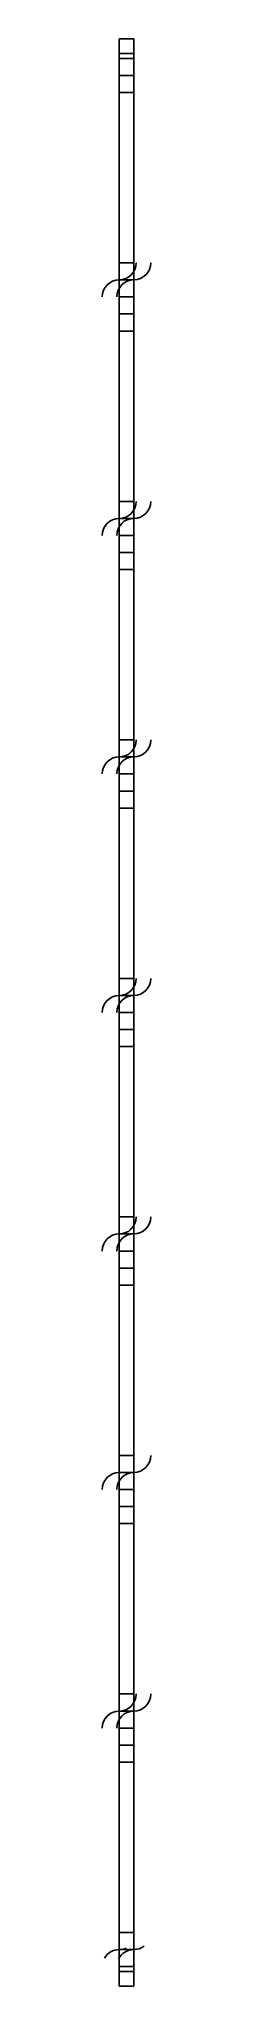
# Model space of a CAD drawing. Header units: millimetres. Extents: x -3 to 6, y -3 to 397.
import ezdxf

# ---------------------------------------------------------------- set-up
doc = ezdxf.new("R2010")
doc.units = ezdxf.units.MM
doc.layers.add('LinearPattern', color=7, linetype='CONTINUOUS')

msp = doc.modelspace()

# ---------------------------------------------------------------- linework, layer by layer
at = {"layer": 'LinearPattern'}
for p, q in [((0, 394), (0, 397)), ((0, 397), (0, 397, -10)), ((0, 397, -10), (0, 394, -10)), ((0, 397, -10), (3, 397, -10)), ((0, 397, -10), (0, 394, -10)), ((0, 397), (3, 397)), ((0, 394), (0, 397)), ((0, 397), (3, 397)), ((0, 397, -10), (3, 397, -10)), ((0, 397), (0, 397, -10)), ((3, 394), (3, 397)), ((3, 397), (3, 397, -10)), ((3, 397, -10), (3, 394, -10)), ((3, 397, -10), (3, 394, -10)), ((3, 394), (3, 397)), ((3, 397), (3, 397, -10)), ((0, 394, -17.5), (3, 394, -17.5)), ((0, 0, -17.5), (0, 394, -17.5)), ((0, 394, -10), (3, 394, -10)), ((0, 394, -17.5), (3, 394, -17.5)), ((0, 394, -10), (0, 394, -17.5)), ((0, 393, 7.5), (0, 394, 7.5)), ((0, 394, 7.5), (0, 394)), ((0, 394, -10), (0, 394, -17.5)), ((0, 0, -17.5), (0, 394, -17.5)), ((0, 394, -10), (3, 394, -10)), ((0, 393, 7.5), (0, 394, 7.5)), ((0, 394, 7.5), (3, 394, 7.5)), ((0, 394, 7.5), (3, 394, 7.5)), ((0, 394), (3, 394)), ((0, 394, 7.5), (0, 394)), ((0, 394), (3, 394)), ((3, 393, 7.5), (0, 393, 7.5)), ((3, 393, 7.5), (0, 393, 7.5)), ((3, 0, -17.5), (3, 394, -17.5)), ((3, 394, -10), (3, 394, -17.5)), ((3, 393, 7.5), (3, 394, 7.5)), ((3, 394, 7.5), (3, 394)), ((3, 394, -10), (3, 394, -17.5)), ((3, 0, -17.5), (3, 394, -17.5)), ((3, 393, 7.5), (3, 394, 7.5)), ((3, 394, 7.5), (3, 394)), ((3, 389.5, 4), (0, 389.5, 4)), ((3, 389.5, 4), (0, 389.5, 4)), ((0, 386, 0.5), (0, 351, 0.5)), ((3, 386, 0.5), (0, 386, 0.5)), ((0, 386, 0.5), (0, 351, 0.5)), ((3, 386, 0.5), (0, 386, 0.5)), ((3, 351, 0.5), (3, 386, 0.5)), ((3, 351, 0.5), (3, 386, 0.5)), ((3, 351, 0.5), (0, 351, 0.5)), ((3, 351, 0.5), (0, 351, 0.5)), ((3, 347.5, 4), (0, 347.5, 4)), ((3, 347.5, 4), (0, 347.5, 4)), ((3, 344, 7.5), (0, 344, 7.5)), ((3, 344, 7.5), (0, 344, 7.5)), ((3, 340.5, 4), (0, 340.5, 4)), ((3, 340.5, 4), (0, 340.5, 4)), ((0, 337, 0.5), (0, 302, 0.5)), ((3, 337, 0.5), (0, 337, 0.5)), ((0, 337, 0.5), (0, 302, 0.5)), ((3, 337, 0.5), (0, 337, 0.5)), ((3, 302, 0.5), (3, 337, 0.5)), ((3, 302, 0.5), (3, 337, 0.5)), ((3, 302, 0.5), (0, 302, 0.5)), ((3, 302, 0.5), (0, 302, 0.5)), ((3, 298.5, 4), (0, 298.5, 4)), ((3, 298.5, 4), (0, 298.5, 4)), ((3, 295, 7.5), (0, 295, 7.5)), ((3, 295, 7.5), (0, 295, 7.5)), ((3, 291.5, 4), (0, 291.5, 4)), ((3, 291.5, 4), (0, 291.5, 4)), ((0, 288, 0.5), (0, 253, 0.5)), ((3, 288, 0.5), (0, 288, 0.5)), ((0, 288, 0.5), (0, 253, 0.5)), ((3, 288, 0.5), (0, 288, 0.5)), ((3, 253, 0.5), (3, 288, 0.5)), ((3, 253, 0.5), (3, 288, 0.5)), ((3, 253, 0.5), (0, 253, 0.5)), ((3, 253, 0.5), (0, 253, 0.5)), ((3, 249.5, 4), (0, 249.5, 4)), ((3, 249.5, 4), (0, 249.5, 4)), ((3, 246, 7.5), (0, 246, 7.5)), ((3, 246, 7.5), (0, 246, 7.5)), ((3, 242.5, 4), (0, 242.5, 4)), ((3, 242.5, 4), (0, 242.5, 4)), ((0, 239, 0.5), (0, 204, 0.5)), ((3, 239, 0.5), (0, 239, 0.5)), ((0, 239, 0.5), (0, 204, 0.5)), ((3, 239, 0.5), (0, 239, 0.5)), ((3, 204, 0.5), (3, 239, 0.5)), ((3, 204, 0.5), (3, 239, 0.5)), ((3, 204, 0.5), (0, 204, 0.5)), ((3, 204, 0.5), (0, 204, 0.5)), ((3, 200.5, 4), (0, 200.5, 4)), ((3, 200.5, 4), (0, 200.5, 4)), ((3, 197, 7.5), (0, 197, 7.5)), ((3, 197, 7.5), (0, 197, 7.5)), ((3, 193.5, 4), (0, 193.5, 4)), ((3, 193.5, 4), (0, 193.5, 4)), ((0, 190, 0.5), (0, 155, 0.5)), ((3, 190, 0.5), (0, 190, 0.5)), ((0, 190, 0.5), (0, 155, 0.5)), ((3, 190, 0.5), (0, 190, 0.5)), ((3, 155, 0.5), (3, 190, 0.5)), ((3, 155, 0.5), (3, 190, 0.5)), ((3, 155, 0.5), (0, 155, 0.5)), ((3, 155, 0.5), (0, 155, 0.5)), ((3, 151.5, 4), (0, 151.5, 4)), ((3, 151.5, 4), (0, 151.5, 4)), ((3, 148, 7.5), (0, 148, 7.5)), ((3, 148, 7.5), (0, 148, 7.5)), ((3, 144.5, 4), (0, 144.5, 4)), ((3, 144.5, 4), (0, 144.5, 4)), ((0, 141, 0.5), (0, 106, 0.5)), ((3, 141, 0.5), (0, 141, 0.5)), ((0, 141, 0.5), (0, 106, 0.5)), ((3, 141, 0.5), (0, 141, 0.5)), ((3, 106, 0.5), (3, 141, 0.5)), ((3, 106, 0.5), (3, 141, 0.5)), ((3, 106, 0.5), (0, 106, 0.5)), ((3, 106, 0.5), (0, 106, 0.5)), ((3, 102.5, 4), (0, 102.5, 4)), ((3, 102.5, 4), (0, 102.5, 4)), ((3, 99, 7.5), (0, 99, 7.5)), ((3, 99, 7.5), (0, 99, 7.5)), ((3, 95.5, 4), (0, 95.5, 4)), ((3, 95.5, 4), (0, 95.5, 4)), ((0, 92, 0.5), (0, 57, 0.5)), ((3, 92, 0.5), (0, 92, 0.5)), ((0, 92, 0.5), (0, 57, 0.5)), ((3, 92, 0.5), (0, 92, 0.5)), ((3, 57, 0.5), (3, 92, 0.5)), ((3, 57, 0.5), (3, 92, 0.5)), ((3, 57, 0.5), (0, 57, 0.5)), ((3, 57, 0.5), (0, 57, 0.5)), ((3, 53.5, 4), (0, 53.5, 4)), ((3, 53.5, 4), (0, 53.5, 4)), ((3, 50, 7.5), (0, 50, 7.5)), ((3, 50, 7.5), (0, 50, 7.5)), ((3, 46.5, 4), (0, 46.5, 4)), ((3, 46.5, 4), (0, 46.5, 4)), ((0, 43, 0.5), (0, 8, 0.5)), ((3, 43, 0.5), (0, 43, 0.5)), ((0, 43, 0.5), (0, 8, 0.5)), ((3, 43, 0.5), (0, 43, 0.5)), ((3, 8, 0.5), (3, 43, 0.5)), ((3, 8, 0.5), (3, 43, 0.5)), ((3, 8, 0.5), (0, 8, 0.5)), ((3, 8, 0.5), (0, 8, 0.5)), ((3, 4.5, 4), (0, 4.5, 4)), ((3, 4.5, 4), (0, 4.5, 4)), ((0, 0, 7.5), (0, 1, 7.5)), ((0, 0, 7.5), (0, 1, 7.5)), ((3, 1, 7.5), (0, 1, 7.5)), ((3, 1, 7.5), (0, 1, 7.5)), ((0, 0, -17.5), (3, 0, -17.5)), ((0, 0, -17.5), (3, 0, -17.5)), ((0, 0, -10), (3, 0, -10)), ((0, 0, -17.5), (0, 0, -10)), ((0, 0, -17.5), (0, 0, -10)), ((0, 0, -10), (0, -3, -10)), ((0, -3), (0, 0)), ((0, 0), (0, 0, 7.5)), ((0, 0, -10), (3, 0, -10)), ((0, 0, -10), (0, -3, -10)), ((0, 0), (3, 0)), ((0, -3), (0, 0)), ((0, 0), (3, 0)), ((0, 0, 7.5), (3, 0, 7.5)), ((0, 0), (0, 0, 7.5)), ((0, 0, 7.5), (3, 0, 7.5)), ((3, 0, 7.5), (3, 1, 7.5)), ((3, 0, 7.5), (3, 1, 7.5)), ((3, 0, -17.5), (3, 0, -10)), ((3, 0, -17.5), (3, 0, -10)), ((3, 0, -10), (3, -3, -10)), ((3, -3), (3, 0)), ((3, 0), (3, 0, 7.5)), ((3, 0, -10), (3, -3, -10)), ((3, -3), (3, 0)), ((3, 0), (3, 0, 7.5)), ((0, -3, -10), (0, -3)), ((0, -3, -10), (3, -3, -10)), ((0, -3, -10), (3, -3, -10)), ((0, -3), (3, -3)), ((0, -3, -10), (0, -3)), ((0, -3), (3, -3)), ((3, -3, -10), (3, -3)), ((3, -3, -10), (3, -3))]:
    msp.add_line(p, q, dxfattribs=at)
for centre, radius, start, end in [((0, 393, 4), 0, 180, -90), ((0, 393, 4), 0, 180, -90), ((3, 393, 4), 0, 180, -90), ((3, 393, 4), 0, 180, -90), ((0, 386, 4), 0.0000028, -90, 90), ((0, 386, 4), 0.0000028, -90, 90), ((3, 386, 4), 0.0000028, -90, 90), ((3, 386, 4), 0.0000028, -90, 90), ((0, 351, 4), 3.5, -90, 0), ((0, 351, 4), 3.5, -90, 0), ((3, 351, 4), 3.5, -90, 0), ((3, 351, 4), 3.5, -90, 0), ((0, 344, 4), 3.5, 90, 180), ((0, 344, 4), 3.5, 90, 180), ((3, 344, 4), 3.5, 90, 180), ((3, 344, 4), 3.5, 90, 180), ((0, 344, 4), 0, 180, -90), ((0, 344, 4), 0, 180, -90), ((3, 344, 4), 0, 180, -90), ((3, 344, 4), 0, 180, -90), ((0, 337, 4), 0.0000028, -90, 90), ((0, 337, 4), 0.0000028, -90, 90), ((3, 337, 4), 0.0000028, -90, 90), ((3, 337, 4), 0.0000028, -90, 90), ((0, 302, 4), 3.5, -90, 0), ((0, 302, 4), 3.5, -90, 0), ((3, 302, 4), 3.5, -90, 0), ((3, 302, 4), 3.5, -90, 0), ((0, 295, 4), 3.5, 90, 180), ((0, 295, 4), 3.5, 90, 180), ((3, 295, 4), 3.5, 90, 180), ((3, 295, 4), 3.5, 90, 180), ((0, 295, 4), 0, 180, -90), ((0, 295, 4), 0, 180, -90), ((3, 295, 4), 0, 180, -90), ((3, 295, 4), 0, 180, -90), ((0, 288, 4), 0.0000028, -90, 90), ((0, 288, 4), 0.0000028, -90, 90), ((3, 288, 4), 0.0000028, -90, 90), ((3, 288, 4), 0.0000028, -90, 90), ((0, 253, 4), 3.5, -90, 0), ((0, 253, 4), 3.5, -90, 0), ((3, 253, 4), 3.5, -90, 0), ((3, 253, 4), 3.5, -90, 0), ((0, 246, 4), 3.5, 90, 180), ((0, 246, 4), 3.5, 90, 180), ((3, 246, 4), 3.5, 90, 180), ((3, 246, 4), 3.5, 90, 180), ((0, 246, 4), 0, 180, -90), ((0, 246, 4), 0, 180, -90), ((3, 246, 4), 0, 180, -90), ((3, 246, 4), 0, 180, -90), ((0, 239, 4), 0.0000028, -90, 90), ((0, 239, 4), 0.0000028, -90, 90), ((3, 239, 4), 0.0000028, -90, 90), ((3, 239, 4), 0.0000028, -90, 90), ((0, 197, 4), 3.5, 90, 180), ((0, 197, 4), 3.5, 90, 180), ((3, 197, 4), 3.5, 90, 180), ((3, 197, 4), 3.5, 90, 180), ((0, 204, 4), 3.5, -90, 0), ((0, 204, 4), 3.5, -90, 0), ((3, 204, 4), 3.5, -90, 0), ((3, 204, 4), 3.5, -90, 0), ((0, 197, 4), 0, 180, -90), ((0, 197, 4), 0, 180, -90), ((3, 197, 4), 0, 180, -90), ((3, 197, 4), 0, 180, -90), ((0, 190, 4), 0.0000028, -90, 90), ((0, 190, 4), 0.0000028, -90, 90), ((3, 190, 4), 0.0000028, -90, 90), ((3, 190, 4), 0.0000028, -90, 90), ((0, 155, 4), 3.5, -90, 0), ((0, 155, 4), 3.5, -90, 0), ((3, 155, 4), 3.5, -90, 0), ((3, 155, 4), 3.5, -90, 0), ((0, 148, 4), 3.5, 90, 180), ((0, 148, 4), 3.5, 90, 180), ((3, 148, 4), 3.5, 90, 180), ((3, 148, 4), 3.5, 90, 180), ((0, 148, 4), 0, 180, -90), ((0, 148, 4), 0, 180, -90), ((3, 148, 4), 0, 180, -90), ((3, 148, 4), 0, 180, -90), ((0, 141, 4), 0.0000028, -90, 90), ((0, 141, 4), 0.0000028, -90, 90), ((3, 141, 4), 0.0000028, -90, 90), ((3, 141, 4), 0.0000028, -90, 90), ((3, 106, 4), 3.5, -90, 0), ((3, 106, 4), 3.5, -90, 0), ((0, 99, 4), 3.5, 90, 180), ((0, 99, 4), 3.5, 90, 180), ((3, 99, 4), 3.5, 90, 180), ((3, 99, 4), 3.5, 90, 180), ((0, 106, 4), 3.5, -90, -86.8698), ((0, 106, 4), 3.5, -90, -86.8698), ((0, 99, 4), 0, 180, -90), ((0, 99, 4), 0, 180, -90), ((3, 99, 4), 0, 180, -90), ((3, 99, 4), 0, 180, -90), ((0, 92, 4), 0.0000028, -90, 90), ((0, 92, 4), 0.0000028, -90, 90), ((3, 92, 4), 0.0000028, -90, 90), ((3, 92, 4), 0.0000028, -90, 90), ((0, 57, 4), 3.5, -90, 0), ((0, 57, 4), 3.5, -90, 0), ((3, 57, 4), 3.5, -90, 0), ((3, 57, 4), 3.5, -90, 0), ((0, 50, 4), 3.5, 90, 180), ((0, 50, 4), 3.5, 90, 180), ((3, 50, 4), 3.5, 90, 180), ((3, 50, 4), 3.5, 90, 180), ((0, 50, 4), 0, 180, -90), ((0, 50, 4), 0, 180, -90), ((3, 50, 4), 0, 180, -90), ((3, 50, 4), 0, 180, -90), ((0, 43, 4), 0.0000028, -90, 90), ((0, 43, 4), 0.0000028, -90, 90), ((3, 43, 4), 0.0000028, -90, 90), ((3, 43, 4), 0.0000028, -90, 90), ((0, 1, 4), 3.5, 90, 150.2551), ((0, 1, 4), 3.5, 90, 150.2551), ((3, 1, 4), 3.5, 90, 153.4349), ((3, 1, 4), 3.5, 90, 153.4349), ((0, 8, 4), 3.5, -90, -66.3706), ((0, 8, 4), 3.5, -90, -66.3706), ((3, 8, 4), 3.5, -90, -53.1301), ((3, 8, 4), 3.5, -90, -53.1301)]:
    msp.add_arc(centre, radius, start, end, dxfattribs=at)

doc.saveas('drawing.dxf')
